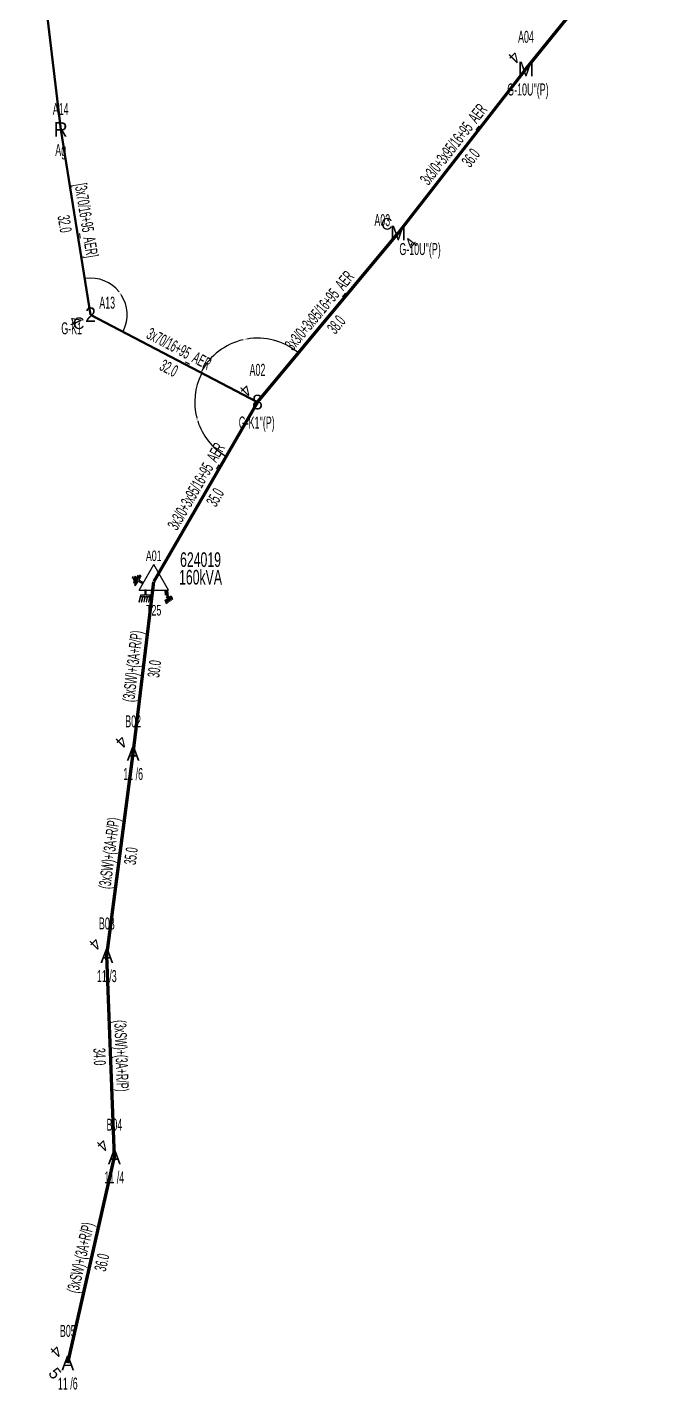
# Model space of a CAD drawing. Header units: millimetres. Extents: x 460272 to 462078, y 3998398 to 3999786.
# Drawn here: x 461109 to 461218.3, y 3998397.6 to 3998630.4 of the extents above; entities that cross this region are included whole.
import ezdxf
from ezdxf.enums import TextEntityAlignment as Align

# ---------------------------------------------------------------- set-up
doc = ezdxf.new("R2010")
doc.units = ezdxf.units.MM
for name, color, linetype, lineweight in [('ACI', 30, 'Continuous', 25), ('DIREK_AG_MEVCUT', 120, 'Continuous', 25), ('DIREK_AG_YENI', 108, 'Continuous', 25), ('DIREK_OG_MEVCUT', 16, 'Continuous', 25), ('DIREK_OG_YENI', 10, 'Continuous', 25), ('HAT_AG_HAVAI_BYSK', 3, 'Continuous', 50), ('HAT_AG_HAVAI_MEVCUT', 126, 'Continuous', 50), ('HAT_AG_HAVAI_YENI', 3, 'Continuous', 50), ('HAT_OG_HAVAI_MEVCUT', 48, 'Continuous', 70), ('HAT_OG_HAVAI_YENI', 1, 'Continuous', 70), ('TRAFO_MEVCUT', 5, 'Continuous', 30), ('TRAFO_TADILAT_BYSK', 5, 'Continuous', 30)]:
    doc.layers.add(name, color=color, linetype=linetype, lineweight=lineweight)
doc.styles.add('Direk', font='B_CAD')
doc.styles.get("Standard").update_dxf_attribs({"font": 'Arial'})
doc.dimstyles.new('ISO-25', dxfattribs={"dimtxt": 0.18, "dimasz": 0.18, "dimexe": 0.18, "dimexo": 0.0625, "dimgap": 0.09, "dimtad": 0, "dimtih": 1, "dimtoh": 1, "dimdec": 4, "dimzin": 0, "dimdsep": 46, "dimtxsty": 'Standard', "dimcen": 0.09, "dimadec": 0, "dimazin": 0, "dimtfac": 1, "dimtdec": 4, "dimtofl": 0, "dimtmove": 0, "dimatfit": 3, "dimfxl": 1, "dimtolj": 1, "dimtzin": 0, "dimarcsym": 0})

# ---------------------------------------------------------------- blocks, each defined once
blk = doc.blocks.new('*D598')
at = {"layer": 'ACI', "color": 0, "lineweight": -2, "transparency": 16777216}
for start, end in [(153.348955, 194.753068), (197.603186, 239.007298)]:
    blk.add_arc((461148.336, 3998566.372), 10.711954, start, end, dxfattribs=at)
at = {"layer": 'ACI', "color": 0, "transparency": 16777216}
for points in [[(461138.788836, 3998571.163225), (461138.735439, 3998571.190588), (461138.844227, 3998571.337098)], [(461142.804874, 3998557.163515), (461142.835337, 3998557.215206), (461142.975181, 3998557.097973)]]:
    blk.add_solid(points, dxfattribs=at)
at = {"layer": 'Defpoints', "color": 0, "transparency": 16777216}
for p in [(461119.807882, 3998581.294912), (461137.628123, 3998566.076492), (461148.336, 3998566.372), (461148.336, 3998566.372), (461130.605, 3998535.698)]:
    blk.add_point(p, dxfattribs=at)
at = {"layer": 'ACI', "color": 0, "transparency": 16777216, "insert": (461138.048238, 3998563.387387), "char_height": 0.18, "attachment_point": 5, "rotation": 286.17812679}
blk.add_mtext('\\A1;88%%d', dxfattribs=at)
blk = doc.blocks.new('*D599')
at = {"layer": 'ACI', "color": 0, "lineweight": -2, "transparency": 16777216}
for start, end in [(103.013932, 151.441381), (51.146044, 99.573493)]:
    blk.add_arc((461148.336, 3998566.372), 10.916094, start, end, dxfattribs=at)
at = {"layer": 'ACI', "color": 0, "transparency": 16777216}
for points in [[(461155.165062, 3998574.849675), (461155.203086, 3998574.896088), (461155.323313, 3998574.758809)], [(461138.721617, 3998571.604646), (461138.774551, 3998571.576398), (461138.66334, 3998571.431719)]]:
    blk.add_solid(points, dxfattribs=at)
at = {"layer": 'Defpoints', "color": 0, "transparency": 16777216}
for p in [(461172.396, 3998595.251), (461119.807882, 3998581.294912), (461149.427218, 3998577.233415), (461148.336, 3998566.372), (461148.336, 3998566.372)]:
    blk.add_point(p, dxfattribs=at)
at = {"layer": 'ACI', "color": 0, "transparency": 16777216, "insert": (461146.198208, 3998577.076716), "char_height": 0.18, "attachment_point": 5, "rotation": 191.29371246}
blk.add_mtext('\\A1;102%%d', dxfattribs=at)
blk = doc.blocks.new('*D600')
at = {"layer": 'ACI', "color": 0, "lineweight": -2, "transparency": 16777216}
for start, end in [(38.783423, 97.51918), (334.036446, 32.772203)]:
    blk.add_arc((461119.807882, 3998581.294912), 6.249602, start, end, dxfattribs=at)
at = {"layer": 'ACI', "color": 0, "transparency": 16777216}
for points in [[(461118.985717, 3998587.520457), (461118.994425, 3998587.461092), (461118.811977, 3998587.464653)], [(461125.399948, 3998578.572361), (461125.453509, 3998578.545319), (461125.345602, 3998578.398159)]]:
    blk.add_solid(points, dxfattribs=at)
at = {"layer": 'Defpoints', "color": 0, "transparency": 16777216}
for p in [(461114.699738, 3998612.940411), (461123.220038, 3998586.530819), (461119.807882, 3998581.294912), (461119.807882, 3998581.294912), (461148.336, 3998566.372)]:
    blk.add_point(p, dxfattribs=at)
at = {"layer": 'ACI', "color": 0, "transparency": 16777216, "insert": (461124.878123, 3998584.948702), "char_height": 0.18, "attachment_point": 5, "rotation": 125.77781286}
blk.add_mtext('\\A1;127%%d', dxfattribs=at)
blk = doc.blocks.new('MEV_DIREK')
h = blk.add_hatch(color=32)
h.paths.add_polyline_path([(-2.14, 0.97), (-2.35, 1.09), (-3.31, -0.55), (-3.09, -0.67), (-2.67, 0.06), (-1.89, -0.39), (-1.79, -0.22), (-2.56, 0.23)])
h.paths.add_polyline_path([(-3.46, -0.17), (-3.33, -0.25), (-2.61, 0.99), (-2.74, 1.06)])
h.paths.add_polyline_path([(-3.54, 0.29), (-3.41, 0.22), (-3.05, 0.82), (-3.18, 0.9)])
h.paths.add_polyline_path([(-3.58, 0.81), (-3.66, 0.68), (-3.53, 0.61), (-3.45, 0.74)])
h.paths.add_polyline_path([(-1.51, -2.34), (-2.26, -2.33), (-2.52, -3.47), (-2.42, -3.47), (-2.21, -2.53), (-1.91, -2.54), (-2.12, -3.47), (-2.02, -3.47), (-1.81, -2.54), (-1.51, -2.54), (-1.72, -3.47), (-1.62, -3.48), (-1.41, -2.54), (-1.11, -2.54), (-1.32, -3.48), (-1.22, -3.48), (-1.01, -2.54), (-0.71, -2.55), (-0.92, -3.48), (-0.82, -3.48), (-0.56, -2.35), (-1.31, -2.34), (-1.31, -1.44), (-1.51, -1.44)])
at = {"layer": 'TRAFO_MEVCUT'}
for points in [[(2.35, -1.57), (2.12, -1.92), (2.08, -1.44), (1.94, -1.44), (2.01, -2.32), (2.25, -1.96), (2.31, -2.67), (2.1, -2.67), (2.39, -2.87), (2.4, -2.86), (2.64, -2.49), (2.45, -2.63)], [(2.35, -1.57), (2.12, -1.92), (2.08, -1.44), (1.94, -1.44), (2.01, -2.32), (2.25, -1.96), (2.31, -2.67), (2.1, -2.67), (2.39, -2.87), (1.98, -3.19), (2.2, -3.79), (2.26, -3.74), (2.08, -3.26), (2.26, -3.13), (2.44, -3.6), (2.49, -3.56), (2.32, -3.08), (2.49, -2.94), (2.67, -3.42), (2.73, -3.38), (2.55, -2.9), (2.73, -2.76), (2.91, -3.24), (2.97, -3.2), (2.79, -2.72), (2.97, -2.58), (3.15, -3.06), (3.21, -3.01), (2.98, -2.42), (2.4, -2.86), (2.64, -2.49), (2.45, -2.63)], [(2.97, -2.58), (3.15, -3.06), (3.21, -3.01), (2.98, -2.42), (2.4, -2.86), (2.64, -2.49), (2.45, -2.63), (2.35, -1.57), (2.12, -1.92), (2.08, -1.44), (1.94, -1.44), (2.01, -2.32), (2.25, -1.96), (2.31, -2.67), (2.1, -2.67), (2.39, -2.87), (1.98, -3.19), (2.2, -3.79), (2.26, -3.74), (2.08, -3.26), (2.26, -3.13), (2.44, -3.6), (2.49, -3.56), (2.32, -3.08), (2.49, -2.94), (2.67, -3.42), (2.73, -3.38), (2.55, -2.9), (2.73, -2.76), (2.91, -3.24), (2.97, -3.2), (2.79, -2.72)]]:
    blk.add_hatch(color=32, dxfattribs=at).paths.add_polyline_path(points)
at = {"layer": 'TRAFO_MEVCUT', "linetype": 'Continuous'}
for p, q in [((-2.5, -1.44), (0, 2.89)), ((2.5, -1.44), (0, 2.89)), ((-2.5, -1.44), (2.5, -1.44))]:
    blk.add_line(p, q, dxfattribs=at)
at = {"layer": 'TRAFO_MEVCUT', "color": 32, "flags": 128}
blk.add_lwpolyline([(1.94, -1.44), (2.08, -1.44), (2.12, -1.92), (2.35, -1.57), (2.45, -2.63), (2.64, -2.49), (2.4, -2.86), (2.98, -2.42), (3.21, -3.01), (3.15, -3.06), (2.97, -2.58), (2.79, -2.72), (2.97, -3.2), (2.91, -3.24), (2.73, -2.76), (2.55, -2.9), (2.73, -3.38), (2.67, -3.42), (2.49, -2.94), (2.32, -3.08), (2.49, -3.56), (2.44, -3.6), (2.26, -3.13), (2.08, -3.26), (2.26, -3.74), (2.2, -3.79), (1.98, -3.19), (2.39, -2.87), (2.1, -2.67), (2.31, -2.67), (2.25, -1.96), (2.01, -2.32), (1.94, -1.44)], dxfattribs=at)
at = {"layer": 'TRAFO_TADILAT_BYSK', "color": 32, "flags": 128}
for points in [[(-3.53, 0.61), (-3.45, 0.74), (-3.58, 0.81), (-3.66, 0.68), (-3.53, 0.61)], [(-3.41, 0.22), (-3.05, 0.82), (-3.18, 0.9), (-3.54, 0.29), (-3.41, 0.22)], [(-3.33, -0.25), (-2.61, 0.99), (-2.74, 1.06), (-3.46, -0.17), (-3.33, -0.25)], [(-1.79, -0.22), (-2.56, 0.23), (-2.14, 0.97), (-2.35, 1.09), (-3.31, -0.55), (-3.09, -0.67), (-2.67, 0.06), (-1.89, -0.39), (-1.79, -0.22)], [(-1.31, -1.44), (-1.51, -1.44), (-1.51, -2.34), (-2.26, -2.33), (-2.52, -3.47), (-2.42, -3.47), (-2.21, -2.53), (-1.91, -2.54), (-2.12, -3.47), (-2.02, -3.47), (-1.81, -2.54), (-1.51, -2.54), (-1.72, -3.47), (-1.62, -3.48), (-1.41, -2.54), (-1.11, -2.54), (-1.32, -3.48), (-1.22, -3.48), (-1.01, -2.54), (-0.71, -2.55), (-0.92, -3.48), (-0.82, -3.48), (-0.56, -2.35), (-1.31, -2.34), (-1.31, -1.44)]]:
    blk.add_lwpolyline(points, dxfattribs=at)

msp = doc.modelspace()

# ---------------------------------------------------------------- linework, layer by layer
at = {"layer": 'HAT_AG_HAVAI_BYSK'}
msp.add_line((461114.7, 3998612.94), (461119.808, 3998581.295), dxfattribs=at)
at = {"layer": 'HAT_AG_HAVAI_MEVCUT'}
msp.add_line((461114.7, 3998612.94), (461108.98247, 3998661.41642), dxfattribs=at)
at = {"layer": 'HAT_AG_HAVAI_YENI'}
msp.add_line((461148.336, 3998566.372), (461119.808, 3998581.295), dxfattribs=at)
at = {"layer": 'HAT_OG_HAVAI_MEVCUT'}
for p, q in [((461127.085637, 3998506.322194), (461130.605, 3998535.698)), ((461122.588615, 3998471.788196), (461127.085637, 3998506.322194)), ((461123.873639, 3998437.405985), (461122.588615, 3998471.788196)), ((461115.916106, 3998402.176752), (461123.873639, 3998437.405985))]:
    msp.add_line(p, q, dxfattribs=at)
at = {"layer": 'HAT_OG_HAVAI_YENI'}
for p, q in [((461194.234, 3998623.27), (461218.302, 3998652.94)), ((461172.396, 3998595.251), (461194.234, 3998623.27)), ((461148.336, 3998566.372), (461172.396, 3998595.251)), ((461148.336, 3998566.372), (461130.605, 3998535.698))]:
    msp.add_line(p, q, dxfattribs=at)

# ---------------------------------------------------------------- block references
at = {"layer": 'TRAFO_MEVCUT', "linetype": 'ByBlock'}
msp.add_blockref('MEV_DIREK', (461130.605, 3998535.698), dxfattribs=at)

# ---------------------------------------------------------------- texts
at = {"layer": 'DIREK_AG_MEVCUT', "width": 0.53}
for s, p in [('A14', (461114.7, 3998616.44)), ('Ag', (461114.7, 3998609.44))]:
    msp.add_text(s, height=2.05, dxfattribs=at).set_placement(p, align=Align.MIDDLE_CENTER)
at = {"layer": 'DIREK_AG_MEVCUT', "style": 'Direk'}
msp.add_text('R', height=2.5, dxfattribs=at).set_placement((461114.7, 3998612.94), align=Align.MIDDLE_CENTER)
at = {"layer": 'DIREK_AG_YENI', "width": 0.53}
for s, p in [('A13', (461122.647506, 3998583.341267)), ('G-K1', (461116.57423, 3998578.96461))]:
    msp.add_text(s, height=2.05, dxfattribs=at).set_placement(p, align=Align.MIDDLE_CENTER)
at = {"layer": 'DIREK_AG_YENI', "style": 'Direk'}
msp.add_text('2', height=2.5, dxfattribs=at).set_placement((461119.808, 3998581.295), align=Align.MIDDLE_CENTER)
at = {"layer": 'DIREK_AG_YENI', "color": 32, "style": 'Direk'}
msp.add_text('4', height=2, rotation=292.473898, dxfattribs=at).set_placement((461117.220649, 3998580.224665), align=Align.MIDDLE_CENTER)
at = {"layer": 'DIREK_AG_YENI', "color": 4, "style": 'Direk'}
msp.add_text('C', height=2, dxfattribs=at).set_placement((461117.77977, 3998579.833397), align=Align.MIDDLE_CENTER)
at = {"layer": 'DIREK_OG_MEVCUT', "width": 0.53}
for s, p in [('B02', (461127.085637, 3998511.822194)), ('11 /6', (461127.085637, 3998502.822194)), ('B03', (461122.588615, 3998477.288196)), ('11 /3', (461122.588615, 3998468.288196)), ('B04', (461123.873639, 3998442.905985)), ('11 /4', (461123.873639, 3998433.905985)), ('B05', (461115.916106, 3998407.676752)), ('11 /6', (461115.916106, 3998398.676752))]:
    msp.add_text(s, height=2.05, dxfattribs=at).set_placement(p, align=Align.MIDDLE_CENTER)
at = {"layer": 'DIREK_OG_MEVCUT', "color": 32, "style": 'Direk'}
for s, rotation, p in [('4', 225.000001, (461125.105738, 3998508.302093)), ('4', 225.000001, (461120.608716, 3998473.768095)), ('4', 225.000001, (461121.89374, 3998439.385884)), ('4', 225.000001, (461113.936207, 3998404.156651)), ('5', 308.635854, (461113.728942, 3998400.42852))]:
    msp.add_text(s, height=2, rotation=rotation, dxfattribs=at).set_placement(p, align=Align.MIDDLE_CENTER)
at = {"layer": 'DIREK_OG_MEVCUT', "style": 'Direk'}
for p in [(461127.085637, 3998506.322194), (461122.588615, 3998471.788196), (461123.873639, 3998437.405985), (461115.916106, 3998402.176752)]:
    msp.add_text('A', height=2.5, dxfattribs=at).set_placement(p, align=Align.MIDDLE_CENTER)
at = {"layer": 'DIREK_OG_YENI', "width": 0.53}
for s, p in [('A04', (461194.234, 3998628.77)), ("G-10U''(P)", (461194.57121, 3998619.77)), ('A03', (461169.670836, 3998597.447243)), ("G-10U''(P)", (461176.130941, 3998592.512727)), ('A02', (461148.336, 3998571.872)), ("G-K1''(P)", (461148.209239, 3998562.872))]:
    msp.add_text(s, height=2.05, dxfattribs=at).set_placement(p, align=Align.MIDDLE_CENTER)
at = {"layer": 'DIREK_OG_YENI', "color": 32, "style": 'Direk'}
for rotation, p in [(225.000001, (461192.254101, 3998625.249899)), (411.134234, (461174.576131, 3998593.494006)), (225.000001, (461146.356101, 3998568.351899))]:
    msp.add_text('4', height=2, rotation=rotation, dxfattribs=at).set_placement(p, align=Align.MIDDLE_CENTER)
at = {"layer": 'DIREK_OG_YENI', "style": 'Direk'}
for s, p in [('M', (461194.234, 3998623.27)), ('M', (461172.396, 3998595.251)), ('8', (461148.336, 3998566.372))]:
    msp.add_text(s, height=2.5, dxfattribs=at).set_placement(p, align=Align.MIDDLE_CENTER)
at = {"layer": 'DIREK_OG_YENI', "color": 4, "style": 'Direk'}
msp.add_text('C', height=2, dxfattribs=at).set_placement((461170.449455, 3998596.819746), align=Align.MIDDLE_CENTER)
at = {"layer": 'HAT_AG_HAVAI_BYSK', "lineweight": 30, "width": 0.53}
msp.add_text('[3x70/16+95_AER]', height=2.05, rotation=279.169461, dxfattribs=at).set_placement((461118.092948, 3998597.253113), align=Align.CENTER)
msp.add_text('32.0', height=2.05, rotation=279.169461, dxfattribs=at).set_placement((461116.414672, 3998596.98221), align=Align.TOP_CENTER)
at = {"layer": 'HAT_AG_HAVAI_YENI', "lineweight": 30, "width": 0.53}
msp.add_text('3x70/16+95_AER', height=2.05, rotation=332.386739, dxfattribs=at).set_placement((461134.465981, 3998574.586786), align=Align.CENTER)
msp.add_text('32.0', height=2.05, rotation=332.386739, dxfattribs=at).set_placement((461133.678029, 3998573.080422), align=Align.TOP_CENTER)
at = {"layer": 'HAT_OG_HAVAI_MEVCUT', "lineweight": 30, "width": 0.53}
for rotation, p in [(83.167714, (461128.001522, 3998521.111448, 230565.302667)), (82.580686, (461123.994242, 3998489.164956, 230563.542818)), (272.140414, (461124.080534, 3998454.628837, 230561.294308)), (77.271706, (461119.06576, 3998419.978647, 230561.936819))]:
    msp.add_text('(3xSW)+(3A+R/P)', height=2.05, rotation=rotation, dxfattribs=at).set_placement(p, align=Align.CENTER)
for s, rotation, p in [('30.0', 83.167714, (461129.68945, 3998520.90921, 230565.302667)), ('35.0', 82.580686, (461125.68001, 3998488.945435, 230563.542818)), ('34.0', 272.140414, (461122.38172, 3998454.565344, 230561.294308)), ('36.0', 77.271706, (461120.723984, 3998419.60409, 230561.936819))]:
    msp.add_text(s, height=2.05, rotation=rotation, dxfattribs=at).set_placement(p, align=Align.TOP_CENTER)
at = {"layer": 'HAT_OG_HAVAI_YENI', "lineweight": 30, "width": 0.53}
for rotation, p in [(412.068009, (461182.644773, 3998609.782998)), (410.200459, (461159.713184, 3998581.355595)), (419.970242, (461138.734831, 3998551.460762))]:
    msp.add_text('3x3/0+3x95/16+95_AER', height=2.05, rotation=rotation, dxfattribs=at).set_placement(p, align=Align.CENTER)
for s, rotation, p in [('36.0', 412.068009, (461183.985632, 3998608.737965)), ('38.0', 410.200459, (461161.019275, 3998580.267419)), ('35.0', 419.970242, (461140.206633, 3998550.609998))]:
    msp.add_text(s, height=2.05, rotation=rotation, dxfattribs=at).set_placement(p, align=Align.TOP_CENTER)
at = {"layer": 'TRAFO_MEVCUT', "linetype": 'ByBlock', "width": 0.6}
for s, height, p in [('A01', 1.8, (461130.605, 3998539.198)), ('624019', 2.5, (461138.605, 3998538.198)), ('160kVA', 2.5, (461138.605, 3998535.198))]:
    msp.add_text(s, height=height, dxfattribs=at).set_placement(p, align=Align.CENTER)
msp.add_text('T25', height=1.8, dxfattribs=at).set_placement((461130.605, 3998531.698), align=Align.TOP_CENTER)

# ---------------------------------------------------------------- dimensions: what is measured, and where the dimension line sits
at = {"layer": 'ACI'}
for base, line1, line2, picture, middle, turn in [((461123.220038, 3998586.530819), ((461119.807882, 3998581.294912), (461114.699738, 3998612.940411)), ((461148.336, 3998566.372), (461119.807882, 3998581.294912)), '*D600', (461124.878123, 3998584.948702), 125.777813), ((461149.427218, 3998577.233415), ((461148.336, 3998566.372), (461119.807882, 3998581.294912)), ((461172.396, 3998595.251), (461148.336, 3998566.372)), '*D599', (461146.198208, 3998577.076716), 191.293712), ((461137.628123, 3998566.076492), ((461148.336, 3998566.372), (461130.605, 3998535.698)), ((461148.336, 3998566.372), (461119.807882, 3998581.294912)), '*D598', (461138.048238, 3998563.387387), 286.178127)]:
    dim = msp.add_angular_dim_2l(base=base, line1=line1, line2=line2, dimstyle='ISO-25', dxfattribs=at)
    dim.commit()
    dim.dimension.update_dxf_attribs({"geometry": picture, "text_midpoint": middle, "dimtype": 162, "text_rotation": turn})

doc.saveas('drawing.dxf')
